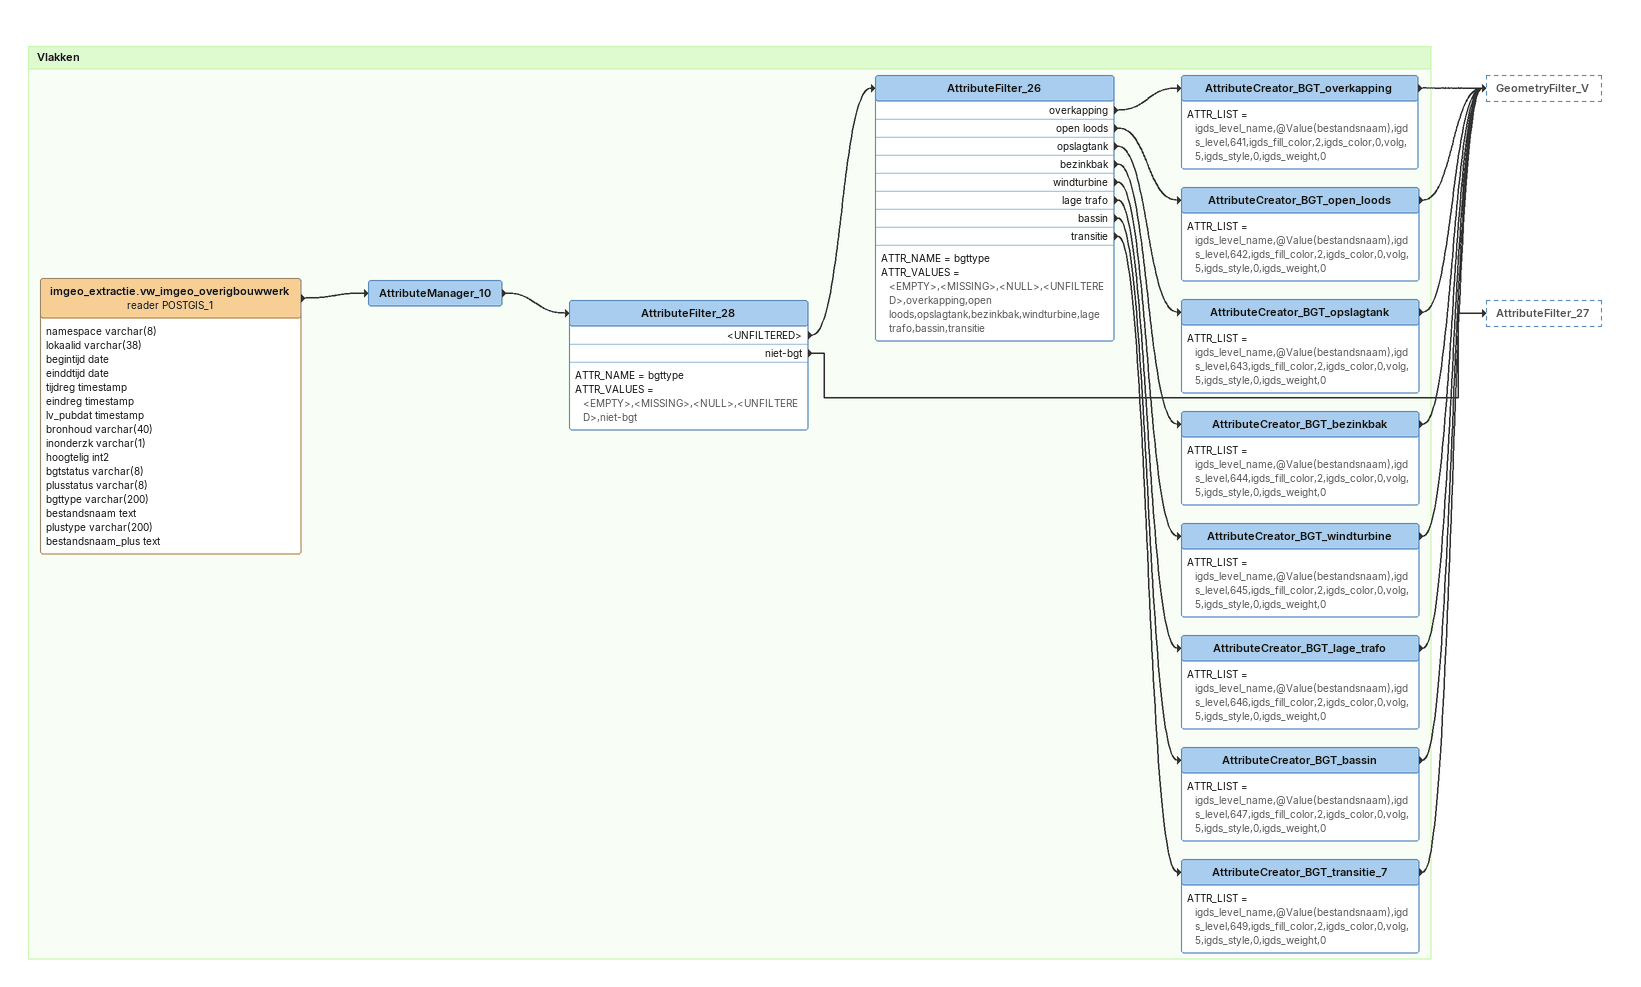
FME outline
Bookmark: Vlakken
imgeo_extractie.vw_imgeo_overigbouwwerk (reader POSTGIS_1)
    attributes: namespace varchar(8), lokaalid varchar(38), begintijd date, einddtijd date, tijdreg timestamp, eindreg timestamp, lv_pubdat timestamp, bronhoud varchar(40), inonderzk varchar(1), hoogtelig int2, bgtstatus varchar(8), plusstatus varchar(8), bgttype varchar(200), bestandsnaam text, plustype varchar(200), bestandsnaam_plus text
    -> AttributeManager_10
AttributeManager_10
    -> AttributeFilter_28
AttributeFilter_28
    ATTR_NAME = bgttype
    ATTR_VALUES = <EMPTY>,<MISSING>,<NULL>,<UNFILTERED>,niet-bgt
    <UNFILTERED> -> AttributeFilter_26
    niet-bgt -> AttributeFilter_27
AttributeFilter_26
    ATTR_NAME = bgttype
    ATTR_VALUES = <EMPTY>,<MISSING>,<NULL>,<UNFILTERED>,overkapping,open loods,opslagtank,bezinkbak,windturbine,lage trafo,bassin,transitie
    overkapping -> AttributeCreator_BGT_overkapping
    open loods -> AttributeCreator_BGT_open_loods
    opslagtank -> AttributeCreator_BGT_opslagtank
    bezinkbak -> AttributeCreator_BGT_bezinkbak
    windturbine -> AttributeCreator_BGT_windturbine
    lage trafo -> AttributeCreator_BGT_lage_trafo
    bassin -> AttributeCreator_BGT_bassin
    transitie -> AttributeCreator_BGT_transitie_7
AttributeCreator_BGT_overkapping
    ATTR_LIST = igds_level_name,@Value(bestandsnaam),igds_level,641,igds_fill_color,2,igds_color,0,volg,5,igds_style,0,igds_weight,0
    -> GeometryFilter_V
AttributeCreator_BGT_open_loods
    ATTR_LIST = igds_level_name,@Value(bestandsnaam),igds_level,642,igds_fill_color,2,igds_color,0,volg,5,igds_style,0,igds_weight,0
    -> GeometryFilter_V
AttributeCreator_BGT_opslagtank
    ATTR_LIST = igds_level_name,@Value(bestandsnaam),igds_level,643,igds_fill_color,2,igds_color,0,volg,5,igds_style,0,igds_weight,0
    -> GeometryFilter_V
AttributeCreator_BGT_bezinkbak
    ATTR_LIST = igds_level_name,@Value(bestandsnaam),igds_level,644,igds_fill_color,2,igds_color,0,volg,5,igds_style,0,igds_weight,0
    -> GeometryFilter_V
AttributeCreator_BGT_windturbine
    ATTR_LIST = igds_level_name,@Value(bestandsnaam),igds_level,645,igds_fill_color,2,igds_color,0,volg,5,igds_style,0,igds_weight,0
    -> GeometryFilter_V
AttributeCreator_BGT_lage_trafo
    ATTR_LIST = igds_level_name,@Value(bestandsnaam),igds_level,646,igds_fill_color,2,igds_color,0,volg,5,igds_style,0,igds_weight,0
    -> GeometryFilter_V
AttributeCreator_BGT_bassin
    ATTR_LIST = igds_level_name,@Value(bestandsnaam),igds_level,647,igds_fill_color,2,igds_color,0,volg,5,igds_style,0,igds_weight,0
    -> GeometryFilter_V
AttributeCreator_BGT_transitie_7
    ATTR_LIST = igds_level_name,@Value(bestandsnaam),igds_level,649,igds_fill_color,2,igds_color,0,volg,5,igds_style,0,igds_weight,0
    -> GeometryFilter_V
